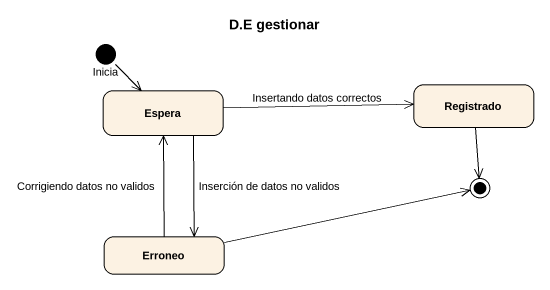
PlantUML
@startuml
title D.E gestionar
hide empty description
state Inicia <<start>>
state Espera
state Registrado
state Erroneo
Inicia --> Espera
Espera -right-> Registrado : Insertando datos correctos
Espera --> Erroneo : Inserción de datos no validos
Erroneo -up-> Espera : Corrigiendo datos no validos
Registrado --> [*]
Erroneo -right-> [*]
@enduml
